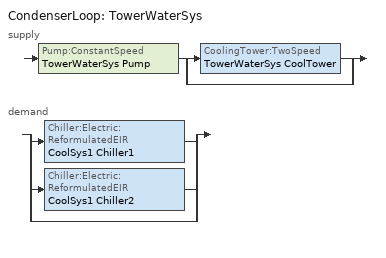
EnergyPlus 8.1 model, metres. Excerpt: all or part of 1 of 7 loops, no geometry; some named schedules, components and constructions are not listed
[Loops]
CondenserLoop 'TowerWaterSys'
 supply: Pump:ConstantSpeed 'TowerWaterSys Pump' > split
  | CoolingTower:TwoSpeed 'TowerWaterSys CoolTower'
  | bypass
 demand: split
  | Chiller:Electric:ReformulatedEIR 'CoolSys1 Chiller1'
  | Chiller:Electric:ReformulatedEIR 'CoolSys1 Chiller2'
  | bypass
[SurfaceProperty:SolarIncidentInside]
Name | Surface | Construction | Inside Surface Incident Sun Solar Radiation Schedule
SExt_Bot_ZN3_ceiling_SolarIncident_IntShd | SExt_Bot_ZN3_ceiling | DropCeiling_IntShd | SExt_Ceiling_SolRadSched_IntShd
SExt_Bot_ZN3_IntWallE_SolarIncident_IntShd | SExt_Bot_ZN3_IntWallE | int_wall_IntShd | SExt_IntWallE_SolRadSched_IntShd
SExt_Bot_ZN3_IntWallW_SolarIncident_IntShd | SExt_Bot_ZN3_IntWallW | int_wall_IntShd | SExt_IntWallW_SolRadSched_IntShd
SExt_Bot_ZN3_IntWallN_SolarIncident_IntShd | SExt_Bot_ZN3_IntWallN | int_wall_IntShd | SExt_IntWallN_SolRadSched_IntShd
SExt_Bot_ZN3_floor_SolarIncident_IntShd | SExt_Bot_ZN3_floor | int_slab_floor_IntShd | SExt_floor_SolRadSched_IntShd
SExt_Bot_ZN3_wall_SolarIncident_IntShd | SExt_Bot_ZN3_wall | T24NRWallMetalFrame_IntShd | SExt_Wall_SolRadSched_IntShd
NExt_Bot_ZN5_ceiling_SolarIncident_IntShd | NExt_Bot_ZN5_ceiling | DropCeiling_IntShd | NExt_Ceiling_SolRadSched_IntShd
NExt_Bot_ZN5_IntWallW_SolarIncident_IntShd | NExt_Bot_ZN5_IntWallW | int_wall_IntShd | NExt_IntWallW_SolRadSched_IntShd
NExt_Bot_ZN5_IntWallE_SolarIncident_IntShd | NExt_Bot_ZN5_IntWallE | int_wall_IntShd | NExt_IntWallE_SolRadSched_IntShd
NExt_Bot_ZN5_IntWallS_SolarIncident_IntShd | NExt_Bot_ZN5_IntWallS | int_wall_IntShd | NExt_IntWallS_SolRadSched_IntShd
NExt_Bot_ZN5_floor_SolarIncident_IntShd | NExt_Bot_ZN5_floor | int_slab_floor_IntShd | NExt_Floor_SolRadSched_IntShd
NExt_Bot_ZN5_wall_SolarIncident_IntShd | NExt_Bot_ZN5_wall | T24NRWallMetalFrame_IntShd | NExt_Wall_SolRadSched_IntShd
NExt_Bot_ZN6_ceiling_SolarIncident_IntShd | NExt_Bot_ZN6_ceiling | DropCeiling_IntShd | NExt_Ceiling_SolRadSched_IntShd
NExt_Bot_ZN6_IntWallW_SolarIncident_IntShd | NExt_Bot_ZN6_IntWallW | int_wall_IntShd | NExt_IntWallW_SolRadSched_IntShd
NExt_Bot_ZN6_IntWallE_SolarIncident_IntShd | NExt_Bot_ZN6_IntWallE | int_wall_IntShd | NExt_IntWallE_SolRadSched_IntShd
NExt_Bot_ZN6_IntWallS_SolarIncident_IntShd | NExt_Bot_ZN6_IntWallS | int_wall_IntShd | NExt_IntWallS_SolRadSched_IntShd
NExt_Bot_ZN6_floor_SolarIncident_IntShd | NExt_Bot_ZN6_floor | int_slab_floor_IntShd | NExt_Floor_SolRadSched_IntShd
NExt_Bot_ZN6_wall_SolarIncident_IntShd | NExt_Bot_ZN6_wall | T24NRWallMetalFrame_IntShd | NExt_Wall_SolRadSched_IntShd
NExt_Bot_ZN1_ceiling_SolarIncident_IntShd | NExt_Bot_ZN1_ceiling | DropCeiling_IntShd | NExt_Ceiling_SolRadSched_IntShd
NExt_Bot_ZN1_IntWallW_SolarIncident_IntShd | NExt_Bot_ZN1_IntWallW | int_wall_IntShd | NExt_IntWallW_SolRadSched_IntShd
NExt_Bot_ZN1_IntWallE_SolarIncident_IntShd | NExt_Bot_ZN1_IntWallE | int_wall_IntShd | NExt_IntWallE_SolRadSched_IntShd
NExt_Bot_ZN1_IntWallS_SolarIncident_IntShd | NExt_Bot_ZN1_IntWallS | int_wall_IntShd | NExt_IntWallS_SolRadSched_IntShd
NExt_Bot_ZN1_floor_SolarIncident_IntShd | NExt_Bot_ZN1_floor | int_slab_floor_IntShd | NExt_Floor_SolRadSched_IntShd
NExt_Bot_ZN1_wall_SolarIncident_IntShd | NExt_Bot_ZN1_wall | T24NRWallMetalFrame_IntShd | NExt_Wall_SolRadSched_IntShd
NCore_Bot_ZN4_floor_SolarIncident_IntShd | NCore_Bot_ZN4_floor | int_slab_floor_IntShd | NCore_Floor_SolRadSched_IntShd
NCore_Bot_ZN4_ceiling_SolarIncident_IntShd | NCore_Bot_ZN4_ceiling | DropCeiling_IntShd | NCore_Ceiling_SolRadSched_IntShd
NCore_Bot_ZN4_IntWallN_SolarIncident_IntShd | NCore_Bot_ZN4_IntWallN | int_wall_IntShd | NCore_IntWallN_SolRadSched_IntShd
NCore_Bot_ZN4_IntWallE_SolarIncident_IntShd | NCore_Bot_ZN4_IntWallE | int_wall_IntShd | NCore_IntWallE_SolRadSched_IntShd
NCore_Bot_ZN4_IntWallS_SolarIncident_IntShd | NCore_Bot_ZN4_IntWallS | int_wall_IntShd | NCore_IntWallS_SolRadSched_IntShd
NCore_Bot_ZN4_IntWallW_SolarIncident_IntShd | NCore_Bot_ZN4_IntWallW | int_wall_IntShd | NCore_IntWallW_SolRadSched_IntShd
NExt_Bot_ZN4_ceiling_SolarIncident_IntShd | NExt_Bot_ZN4_ceiling | DropCeiling_IntShd | NExt_Ceiling_SolRadSched_IntShd
NExt_Bot_ZN4_IntWallW_SolarIncident_IntShd | NExt_Bot_ZN4_IntWallW | int_wall_IntShd | NExt_IntWallW_SolRadSched_IntShd
NExt_Bot_ZN4_IntWallE_SolarIncident_IntShd | NExt_Bot_ZN4_IntWallE | int_wall_IntShd | NExt_IntWallE_SolRadSched_IntShd
NExt_Bot_ZN4_IntWallS_SolarIncident_IntShd | NExt_Bot_ZN4_IntWallS | int_wall_IntShd | NExt_IntWallS_SolRadSched_IntShd
NExt_Bot_ZN4_floor_SolarIncident_IntShd | NExt_Bot_ZN4_floor | int_slab_floor_IntShd | NExt_Floor_SolRadSched_IntShd
NExt_Bot_ZN4_wall_SolarIncident_IntShd | NExt_Bot_ZN4_wall | T24NRWallMetalFrame_IntShd | NExt_Wall_SolRadSched_IntShd
SExt_Bot_ZN1_ceiling_SolarIncident_IntShd | SExt_Bot_ZN1_ceiling | DropCeiling_IntShd | SExt_Ceiling_SolRadSched_IntShd
SExt_Bot_ZN1_IntWallE_SolarIncident_IntShd | SExt_Bot_ZN1_IntWallE | int_wall_IntShd | SExt_IntWallE_SolRadSched_IntShd
SExt_Bot_ZN1_IntWallW_SolarIncident_IntShd | SExt_Bot_ZN1_IntWallW | int_wall_IntShd | SExt_IntWallW_SolRadSched_IntShd
SExt_Bot_ZN1_IntWallN_SolarIncident_IntShd | SExt_Bot_ZN1_IntWallN | int_wall_IntShd | SExt_IntWallN_SolRadSched_IntShd
SExt_Bot_ZN1_floor_SolarIncident_IntShd | SExt_Bot_ZN1_floor | int_slab_floor_IntShd | SExt_floor_SolRadSched_IntShd
SExt_Bot_ZN1_wall_SolarIncident_IntShd | SExt_Bot_ZN1_wall | T24NRWallMetalFrame_IntShd | SExt_Wall_SolRadSched_IntShd
NCore_Bot_ZN3_floor_SolarIncident_IntShd | NCore_Bot_ZN3_floor | int_slab_floor_IntShd | NCore_Floor_SolRadSched_IntShd
NCore_Bot_ZN3_ceiling_SolarIncident_IntShd | NCore_Bot_ZN3_ceiling | DropCeiling_IntShd | NCore_Ceiling_SolRadSched_IntShd
NCore_Bot_ZN3_IntWallN_SolarIncident_IntShd | NCore_Bot_ZN3_IntWallN | int_wall_IntShd | NCore_IntWallN_SolRadSched_IntShd
NCore_Bot_ZN3_IntWallE_SolarIncident_IntShd | NCore_Bot_ZN3_IntWallE | int_wall_IntShd | NCore_IntWallE_SolRadSched_IntShd
NCore_Bot_ZN3_IntWallS_SolarIncident_IntShd | NCore_Bot_ZN3_IntWallS | int_wall_IntShd | NCore_IntWallS_SolRadSched_IntShd
NCore_Bot_ZN3_IntWallW_SolarIncident_IntShd | NCore_Bot_ZN3_IntWallW | int_wall_IntShd | NCore_IntWallW_SolRadSched_IntShd
NExt_Bot_ZN2_ceiling_SolarIncident_IntShd | NExt_Bot_ZN2_ceiling | DropCeiling_IntShd | NExt_Ceiling_SolRadSched_IntShd
NExt_Bot_ZN2_IntWallW_SolarIncident_IntShd | NExt_Bot_ZN2_IntWallW | int_wall_IntShd | NExt_IntWallW_SolRadSched_IntShd
NExt_Bot_ZN2_IntWallE_SolarIncident_IntShd | NExt_Bot_ZN2_IntWallE | int_wall_IntShd | NExt_IntWallE_SolRadSched_IntShd
NExt_Bot_ZN2_IntWallS_SolarIncident_IntShd | NExt_Bot_ZN2_IntWallS | int_wall_IntShd | NExt_IntWallS_SolRadSched_IntShd
NExt_Bot_ZN2_floor_SolarIncident_IntShd | NExt_Bot_ZN2_floor | int_slab_floor_IntShd | NExt_Floor_SolRadSched_IntShd
NExt_Bot_ZN2_wall_SolarIncident_IntShd | NExt_Bot_ZN2_wall | T24NRWallMetalFrame_IntShd | NExt_Wall_SolRadSched_IntShd
NCore_Bot_ZN6_floor_SolarIncident_IntShd | NCore_Bot_ZN6_floor | int_slab_floor_IntShd | NCore_Floor_SolRadSched_IntShd
NCore_Bot_ZN6_ceiling_SolarIncident_IntShd | NCore_Bot_ZN6_ceiling | DropCeiling_IntShd | NCore_Ceiling_SolRadSched_IntShd
NCore_Bot_ZN6_IntWallN_SolarIncident_IntShd | NCore_Bot_ZN6_IntWallN | int_wall_IntShd | NCore_IntWallN_SolRadSched_IntShd
NCore_Bot_ZN6_IntWallE_SolarIncident_IntShd | NCore_Bot_ZN6_IntWallE | int_wall_IntShd | NCore_IntWallE_SolRadSched_IntShd
NCore_Bot_ZN6_IntWallS_SolarIncident_IntShd | NCore_Bot_ZN6_IntWallS | int_wall_IntShd | NCore_IntWallS_SolRadSched_IntShd
NCore_Bot_ZN6_IntWallW_SolarIncident_IntShd | NCore_Bot_ZN6_IntWallW | int_wall_IntShd | NCore_IntWallW_SolRadSched_IntShd
NCore_Bot_ZN2_floor_SolarIncident_IntShd | NCore_Bot_ZN2_floor | int_slab_floor_IntShd | NCore_Floor_SolRadSched_IntShd
NCore_Bot_ZN2_ceiling_SolarIncident_IntShd | NCore_Bot_ZN2_ceiling | DropCeiling_IntShd | NCore_Ceiling_SolRadSched_IntShd
NCore_Bot_ZN2_IntWallN_SolarIncident_IntShd | NCore_Bot_ZN2_IntWallN | int_wall_IntShd | NCore_IntWallN_SolRadSched_IntShd
NCore_Bot_ZN2_IntWallE_SolarIncident_IntShd | NCore_Bot_ZN2_IntWallE | int_wall_IntShd | NCore_IntWallE_SolRadSched_IntShd
NCore_Bot_ZN2_IntWallS_SolarIncident_IntShd | NCore_Bot_ZN2_IntWallS | int_wall_IntShd | NCore_IntWallS_SolRadSched_IntShd
NCore_Bot_ZN2_IntWallW_SolarIncident_IntShd | NCore_Bot_ZN2_IntWallW | int_wall_IntShd | NCore_IntWallW_SolRadSched_IntShd
NCore_Bot_ZN1_floor_SolarIncident_IntShd | NCore_Bot_ZN1_floor | int_slab_floor_IntShd | NCore_Floor_SolRadSched_IntShd
NCore_Bot_ZN1_ceiling_SolarIncident_IntShd | NCore_Bot_ZN1_ceiling | DropCeiling_IntShd | NCore_Ceiling_SolRadSched_IntShd
NCore_Bot_ZN1_IntWallN_SolarIncident_IntShd | NCore_Bot_ZN1_IntWallN | int_wall_IntShd | NCore_IntWallN_SolRadSched_IntShd
NCore_Bot_ZN1_IntWallE_SolarIncident_IntShd | NCore_Bot_ZN1_IntWallE | int_wall_IntShd | NCore_IntWallE_SolRadSched_IntShd
NCore_Bot_ZN1_IntWallS_SolarIncident_IntShd | NCore_Bot_ZN1_IntWallS | int_wall_IntShd | NCore_IntWallS_SolRadSched_IntShd
NCore_Bot_ZN1_IntWallW_SolarIncident_IntShd | NCore_Bot_ZN1_IntWallW | int_wall_IntShd | NCore_IntWallW_SolRadSched_IntShd
NCore_Bot_ZN5_floor_SolarIncident_IntShd | NCore_Bot_ZN5_floor | int_slab_floor_IntShd | NCore_Floor_SolRadSched_IntShd
NCore_Bot_ZN5_ceiling_SolarIncident_IntShd | NCore_Bot_ZN5_ceiling | DropCeiling_IntShd | NCore_Ceiling_SolRadSched_IntShd
NCore_Bot_ZN5_IntWallN_SolarIncident_IntShd | NCore_Bot_ZN5_IntWallN | int_wall_IntShd | NCore_IntWallN_SolRadSched_IntShd
NCore_Bot_ZN5_IntWallE_SolarIncident_IntShd | NCore_Bot_ZN5_IntWallE | int_wall_IntShd | NCore_IntWallE_SolRadSched_IntShd
NCore_Bot_ZN5_IntWallS_SolarIncident_IntShd | NCore_Bot_ZN5_IntWallS | int_wall_IntShd | NCore_IntWallS_SolRadSched_IntShd
NCore_Bot_ZN5_IntWallW_SolarIncident_IntShd | NCore_Bot_ZN5_IntWallW | int_wall_IntShd | NCore_IntWallW_SolRadSched_IntShd
NExt_Bot_ZN3_ceiling_SolarIncident_IntShd | NExt_Bot_ZN3_ceiling | DropCeiling_IntShd | NExt_Ceiling_SolRadSched_IntShd
NExt_Bot_ZN3_IntWallW_SolarIncident_IntShd | NExt_Bot_ZN3_IntWallW | int_wall_IntShd | NExt_IntWallW_SolRadSched_IntShd
NExt_Bot_ZN3_IntWallE_SolarIncident_IntShd | NExt_Bot_ZN3_IntWallE | int_wall_IntShd | NExt_IntWallE_SolRadSched_IntShd
NExt_Bot_ZN3_IntWallS_SolarIncident_IntShd | NExt_Bot_ZN3_IntWallS | int_wall_IntShd | NExt_IntWallS_SolRadSched_IntShd
NExt_Bot_ZN3_floor_SolarIncident_IntShd | NExt_Bot_ZN3_floor | int_slab_floor_IntShd | NExt_Floor_SolRadSched_IntShd
NExt_Bot_ZN3_wall_SolarIncident_IntShd | NExt_Bot_ZN3_wall | T24NRWallMetalFrame_IntShd | NExt_Wall_SolRadSched_IntShd
SExt_Bot_ZN5_ceiling_SolarIncident_IntShd | SExt_Bot_ZN5_ceiling | DropCeiling_IntShd | SExt_Ceiling_SolRadSched_IntShd
SExt_Bot_ZN5_IntWallE_SolarIncident_IntShd | SExt_Bot_ZN5_IntWallE | int_wall_IntShd | SExt_IntWallE_SolRadSched_IntShd
SExt_Bot_ZN5_IntWallW_SolarIncident_IntShd | SExt_Bot_ZN5_IntWallW | int_wall_IntShd | SExt_IntWallW_SolRadSched_IntShd
SExt_Bot_ZN5_IntWallN_SolarIncident_IntShd | SExt_Bot_ZN5_IntWallN | int_wall_IntShd | SExt_IntWallN_SolRadSched_IntShd
SExt_Bot_ZN5_floor_SolarIncident_IntShd | SExt_Bot_ZN5_floor | int_slab_floor_IntShd | SExt_floor_SolRadSched_IntShd
SExt_Bot_ZN5_wall_SolarIncident_IntShd | SExt_Bot_ZN5_wall | T24NRWallMetalFrame_IntShd | SExt_Wall_SolRadSched_IntShd
ECore_Bot_ZN3_floor_SolarIncident_IntShd | ECore_Bot_ZN3_floor | int_slab_floor_IntShd | ECore_Floor_SolRadSched_IntShd
ECore_Bot_ZN3_ceiling_SolarIncident_IntShd | ECore_Bot_ZN3_ceiling | DropCeiling_IntShd | ECore_Ceiling_SolRadSched_IntShd
ECore_Bot_ZN3_IntWallE_SolarIncident_IntShd | ECore_Bot_ZN3_IntWallE | int_wall_IntShd | ECore_IntWallE_SolRadSched_IntShd
ECore_Bot_ZN3_IntWallS_SolarIncident_IntShd | ECore_Bot_ZN3_IntWallS | int_wall_IntShd | ECore_IntWallS_SolRadSched_IntShd
ECore_Bot_ZN3_IntWallW_SolarIncident_IntShd | ECore_Bot_ZN3_IntWallW | int_wall_IntShd | ECore_IntWallW_SolRadSched_IntShd
ECore_Bot_ZN3_IntWallN_SolarIncident_IntShd | ECore_Bot_ZN3_IntWallN | int_wall_IntShd | ECore_IntWallN_SolRadSched_IntShd
ECore_Bot_ZN2_floor_SolarIncident_IntShd | ECore_Bot_ZN2_floor | int_slab_floor_IntShd | ECore_Floor_SolRadSched_IntShd
ECore_Bot_ZN2_ceiling_SolarIncident_IntShd | ECore_Bot_ZN2_ceiling | DropCeiling_IntShd | ECore_Ceiling_SolRadSched_IntShd
ECore_Bot_ZN2_IntWallE_SolarIncident_IntShd | ECore_Bot_ZN2_IntWallE | int_wall_IntShd | ECore_IntWallE_SolRadSched_IntShd
ECore_Bot_ZN2_IntWallS_SolarIncident_IntShd | ECore_Bot_ZN2_IntWallS | int_wall_IntShd | ECore_IntWallS_SolRadSched_IntShd
ECore_Bot_ZN2_IntWallW_SolarIncident_IntShd | ECore_Bot_ZN2_IntWallW | int_wall_IntShd | ECore_IntWallW_SolRadSched_IntShd
ECore_Bot_ZN2_IntWallN_SolarIncident_IntShd | ECore_Bot_ZN2_IntWallN | int_wall_IntShd | ECore_IntWallN_SolRadSched_IntShd
WCore_Bot_ZN2_floor_SolarIncident_IntShd | WCore_Bot_ZN2_floor | int_slab_floor_IntShd | WCore_Floor_SolRadSched_IntShd
WCore_Bot_ZN2_ceiling_SolarIncident_IntShd | WCore_Bot_ZN2_ceiling | DropCeiling_IntShd | WCore_Ceiling_SolRadSched_IntShd
WCore_Bot_ZN2_IntWallW_SolarIncident_IntShd | WCore_Bot_ZN2_IntWallW | int_wall_IntShd | WCore_IntWallW_SolRadSched_IntShd
WCore_Bot_ZN2_IntWallN_SolarIncident_IntShd | WCore_Bot_ZN2_IntWallN | int_wall_IntShd | WCore_IntWallN_SolRadSched_IntShd
WCore_Bot_ZN2_IntWallE_SolarIncident_IntShd | WCore_Bot_ZN2_IntWallE | int_wall_IntShd | WCore_IntWallE_SolRadSched_IntShd
WCore_Bot_ZN2_IntWallS_SolarIncident_IntShd | WCore_Bot_ZN2_IntWallS | int_wall_IntShd | WCore_IntWallS_SolRadSched_IntShd
WCore_Bot_ZN4_floor_SolarIncident_IntShd | WCore_Bot_ZN4_floor | int_slab_floor_IntShd | WCore_Floor_SolRadSched_IntShd
WCore_Bot_ZN4_ceiling_SolarIncident_IntShd | WCore_Bot_ZN4_ceiling | DropCeiling_IntShd | WCore_Ceiling_SolRadSched_IntShd
WCore_Bot_ZN4_IntWallW_SolarIncident_IntShd | WCore_Bot_ZN4_IntWallW | int_wall_IntShd | WCore_IntWallW_SolRadSched_IntShd
WCore_Bot_ZN4_IntWallN_SolarIncident_IntShd | WCore_Bot_ZN4_IntWallN | int_wall_IntShd | WCore_IntWallN_SolRadSched_IntShd
WCore_Bot_ZN4_IntWallE_SolarIncident_IntShd | WCore_Bot_ZN4_IntWallE | int_wall_IntShd | WCore_IntWallE_SolRadSched_IntShd
WCore_Bot_ZN4_IntWallS_SolarIncident_IntShd | WCore_Bot_ZN4_IntWallS | int_wall_IntShd | WCore_IntWallS_SolRadSched_IntShd
WExt_Bot_ZN3_ceiling_SolarIncident_IntShd | WExt_Bot_ZN3_ceiling | DropCeiling_IntShd | WExt_Ceiling_SolRadSched_IntShd
WExt_Bot_ZN3_IntWallS_SolarIncident_IntShd | WExt_Bot_ZN3_IntWallS | int_wall_IntShd | WExt_IntWallS_SolRadSched_IntShd
WExt_Bot_ZN3_IntWallN_SolarIncident_IntShd | WExt_Bot_ZN3_IntWallN | int_wall_IntShd | WExt_IntWallN_SolRadSched_IntShd
WExt_Bot_ZN3_IntWallE_SolarIncident_IntShd | WExt_Bot_ZN3_IntWallE | int_wall_IntShd | WExt_IntWallE_SolRadSched_IntShd
WExt_Bot_ZN3_floor_SolarIncident_IntShd | WExt_Bot_ZN3_floor | int_slab_floor_IntShd | WExt_Floor_SolRadSched_IntShd
WExt_Bot_ZN3_wall_SolarIncident_IntShd | WExt_Bot_ZN3_wall | T24NRWallMetalFrame_IntShd | WExt_Wall_SolRadSched_IntShd
SExt_Bot_ZN2_ceiling_SolarIncident_IntShd | SExt_Bot_ZN2_ceiling | DropCeiling_IntShd | SExt_Ceiling_SolRadSched_IntShd
SExt_Bot_ZN2_IntWallE_SolarIncident_IntShd | SExt_Bot_ZN2_IntWallE | int_wall_IntShd | SExt_IntWallE_SolRadSched_IntShd
SExt_Bot_ZN2_IntWallW_SolarIncident_IntShd | SExt_Bot_ZN2_IntWallW | int_wall_IntShd | SExt_IntWallW_SolRadSched_IntShd
SExt_Bot_ZN2_IntWallN_SolarIncident_IntShd | SExt_Bot_ZN2_IntWallN | int_wall_IntShd | SExt_IntWallN_SolRadSched_IntShd
SExt_Bot_ZN2_floor_SolarIncident_IntShd | SExt_Bot_ZN2_floor | int_slab_floor_IntShd | SExt_floor_SolRadSched_IntShd
SExt_Bot_ZN2_wall_SolarIncident_IntShd | SExt_Bot_ZN2_wall | T24NRWallMetalFrame_IntShd | SExt_Wall_SolRadSched_IntShd
WExt_Bot_ZN4_ceiling_SolarIncident_IntShd | WExt_Bot_ZN4_ceiling | DropCeiling_IntShd | WExt_Ceiling_SolRadSched_IntShd
WExt_Bot_ZN4_IntWallS_SolarIncident_IntShd | WExt_Bot_ZN4_IntWallS | int_wall_IntShd | WExt_IntWallS_SolRadSched_IntShd
WExt_Bot_ZN4_IntWallN_SolarIncident_IntShd | WExt_Bot_ZN4_IntWallN | int_wall_IntShd | WExt_IntWallN_SolRadSched_IntShd
WExt_Bot_ZN4_IntWallE_SolarIncident_IntShd | WExt_Bot_ZN4_IntWallE | int_wall_IntShd | WExt_IntWallE_SolRadSched_IntShd
WExt_Bot_ZN4_floor_SolarIncident_IntShd | WExt_Bot_ZN4_floor | int_slab_floor_IntShd | WExt_Floor_SolRadSched_IntShd
WExt_Bot_ZN4_wall_SolarIncident_IntShd | WExt_Bot_ZN4_wall | T24NRWallMetalFrame_IntShd | WExt_Wall_SolRadSched_IntShd
WExt_Bot_ZN2_ceiling_SolarIncident_IntShd | WExt_Bot_ZN2_ceiling | DropCeiling_IntShd | WExt_Ceiling_SolRadSched_IntShd
WExt_Bot_ZN2_IntWallS_SolarIncident_IntShd | WExt_Bot_ZN2_IntWallS | int_wall_IntShd | WExt_IntWallS_SolRadSched_IntShd
WExt_Bot_ZN2_IntWallN_SolarIncident_IntShd | WExt_Bot_ZN2_IntWallN | int_wall_IntShd | WExt_IntWallN_SolRadSched_IntShd
WExt_Bot_ZN2_IntWallE_SolarIncident_IntShd | WExt_Bot_ZN2_IntWallE | int_wall_IntShd | WExt_IntWallE_SolRadSched_IntShd
WExt_Bot_ZN2_floor_SolarIncident_IntShd | WExt_Bot_ZN2_floor | int_slab_floor_IntShd | WExt_Floor_SolRadSched_IntShd
WExt_Bot_ZN2_wall_SolarIncident_IntShd | WExt_Bot_ZN2_wall | T24NRWallMetalFrame_IntShd | WExt_Wall_SolRadSched_IntShd
SCore_Bot_ZN1_floor_SolarIncident_IntShd | SCore_Bot_ZN1_floor | int_slab_floor_IntShd | SCore_Floor_SolRadSched_IntShd
SCore_Bot_ZN1_ceiling_SolarIncident_IntShd | SCore_Bot_ZN1_ceiling | DropCeiling_IntShd | SCore_Ceiling_SolRadSched_IntShd
SCore_Bot_ZN1_IntWallS_SolarIncident_IntShd | SCore_Bot_ZN1_IntWallS | int_wall_IntShd | SCore_IntWallS_SolRadSched_IntShd
SCore_Bot_ZN1_IntWallW_SolarIncident_IntShd | SCore_Bot_ZN1_IntWallW | int_wall_IntShd | SCore_IntWallW_SolRadSched_IntShd
SCore_Bot_ZN1_IntWallN_SolarIncident_IntShd | SCore_Bot_ZN1_IntWallN | int_wall_IntShd | SCore_IntWallN_SolRadSched_IntShd
SCore_Bot_ZN1_IntWallE_SolarIncident_IntShd | SCore_Bot_ZN1_IntWallE | int_wall_IntShd | SCore_IntWallE_SolRadSched_IntShd
SCore_Top_ZN5_floor_SolarIncident_IntShd | SCore_Top_ZN5_floor | int_slab_floor_IntShd | SCore_Floor_SolRadSched_IntShd
SCore_Top_ZN5_ceiling_SolarIncident_IntShd | SCore_Top_ZN5_ceiling | DropCeiling_IntShd | SCore_Ceiling_SolRadSched_IntShd
SCore_Top_ZN5_IntWallS_SolarIncident_IntShd | SCore_Top_ZN5_IntWallS | int_wall_IntShd | SCore_IntWallS_SolRadSched_IntShd
SCore_Top_ZN5_IntWallW_SolarIncident_IntShd | SCore_Top_ZN5_IntWallW | int_wall_IntShd | SCore_IntWallW_SolRadSched_IntShd
SCore_Top_ZN5_IntWallN_SolarIncident_IntShd | SCore_Top_ZN5_IntWallN | int_wall_IntShd | SCore_IntWallN_SolRadSched_IntShd
SCore_Top_ZN5_IntWallE_SolarIncident_IntShd | SCore_Top_ZN5_IntWallE | int_wall_IntShd | SCore_IntWallE_SolRadSched_IntShd
SExt_Top_ZN4_ceiling_SolarIncident_IntShd | SExt_Top_ZN4_ceiling | DropCeiling_IntShd | SExt_Ceiling_SolRadSched_IntShd
SExt_Top_ZN4_IntWallE_SolarIncident_IntShd | SExt_Top_ZN4_IntWallE | int_wall_IntShd | SExt_IntWallE_SolRadSched_IntShd
SExt_Top_ZN4_IntWallW_SolarIncident_IntShd | SExt_Top_ZN4_IntWallW | int_wall_IntShd | SExt_IntWallW_SolRadSched_IntShd
SExt_Top_ZN4_IntWallN_SolarIncident_IntShd | SExt_Top_ZN4_IntWallN | int_wall_IntShd | SExt_IntWallN_SolRadSched_IntShd
SExt_Top_ZN4_floor_SolarIncident_IntShd | SExt_Top_ZN4_floor | int_slab_floor_IntShd | SExt_floor_SolRadSched_IntShd
SExt_Top_ZN4_wall_SolarIncident_IntShd | SExt_Top_ZN4_wall | T24NRWallMetalFrame_IntShd | SExt_Wall_SolRadSched_IntShd
SCore_Top_ZN2_floor_SolarIncident_IntShd | SCore_Top_ZN2_floor | int_slab_floor_IntShd | SCore_Floor_SolRadSched_IntShd
SCore_Top_ZN2_ceiling_SolarIncident_IntShd | SCore_Top_ZN2_ceiling | DropCeiling_IntShd | SCore_Ceiling_SolRadSched_IntShd
SCore_Top_ZN2_IntWallS_SolarIncident_IntShd | SCore_Top_ZN2_IntWallS | int_wall_IntShd | SCore_IntWallS_SolRadSched_IntShd
SCore_Top_ZN2_IntWallW_SolarIncident_IntShd | SCore_Top_ZN2_IntWallW | int_wall_IntShd | SCore_IntWallW_SolRadSched_IntShd
SCore_Top_ZN2_IntWallN_SolarIncident_IntShd | SCore_Top_ZN2_IntWallN | int_wall_IntShd | SCore_IntWallN_SolRadSched_IntShd
SCore_Top_ZN2_IntWallE_SolarIncident_IntShd | SCore_Top_ZN2_IntWallE | int_wall_IntShd | SCore_IntWallE_SolRadSched_IntShd
SCore_Top_ZN4_floor_SolarIncident_IntShd | SCore_Top_ZN4_floor | int_slab_floor_IntShd | SCore_Floor_SolRadSched_IntShd
SCore_Top_ZN4_ceiling_SolarIncident_IntShd | SCore_Top_ZN4_ceiling | DropCeiling_IntShd | SCore_Ceiling_SolRadSched_IntShd
SCore_Top_ZN4_IntWallS_SolarIncident_IntShd | SCore_Top_ZN4_IntWallS | int_wall_IntShd | SCore_IntWallS_SolRadSched_IntShd
SCore_Top_ZN4_IntWallW_SolarIncident_IntShd | SCore_Top_ZN4_IntWallW | int_wall_IntShd | SCore_IntWallW_SolRadSched_IntShd
SCore_Top_ZN4_IntWallN_SolarIncident_IntShd | SCore_Top_ZN4_IntWallN | int_wall_IntShd | SCore_IntWallN_SolRadSched_IntShd
SCore_Top_ZN4_IntWallE_SolarIncident_IntShd | SCore_Top_ZN4_IntWallE | int_wall_IntShd | SCore_IntWallE_SolRadSched_IntShd
SExt_Top_ZN1_ceiling_SolarIncident_IntShd | SExt_Top_ZN1_ceiling | DropCeiling_IntShd | SExt_Ceiling_SolRadSched_IntShd
SExt_Top_ZN1_IntWallE_SolarIncident_IntShd | SExt_Top_ZN1_IntWallE | int_wall_IntShd | SExt_IntWallE_SolRadSched_IntShd
SExt_Top_ZN1_IntWallW_SolarIncident_IntShd | SExt_Top_ZN1_IntWallW | int_wall_IntShd | SExt_IntWallW_SolRadSched_IntShd
SExt_Top_ZN1_IntWallN_SolarIncident_IntShd | SExt_Top_ZN1_IntWallN | int_wall_IntShd | SExt_IntWallN_SolRadSched_IntShd
SExt_Top_ZN1_floor_SolarIncident_IntShd | SExt_Top_ZN1_floor | int_slab_floor_IntShd | SExt_floor_SolRadSched_IntShd
SExt_Top_ZN1_wall_SolarIncident_IntShd | SExt_Top_ZN1_wall | T24NRWallMetalFrame_IntShd | SExt_Wall_SolRadSched_IntShd
NCore_Top_ZN3_floor_SolarIncident_IntShd | NCore_Top_ZN3_floor | int_slab_floor_IntShd | NCore_Floor_SolRadSched_IntShd
NCore_Top_ZN3_ceiling_SolarIncident_IntShd | NCore_Top_ZN3_ceiling | DropCeiling_IntShd | NCore_Ceiling_SolRadSched_IntShd
NCore_Top_ZN3_IntWallN_SolarIncident_IntShd | NCore_Top_ZN3_IntWallN | int_wall_IntShd | NCore_IntWallN_SolRadSched_IntShd
NCore_Top_ZN3_IntWallE_SolarIncident_IntShd | NCore_Top_ZN3_IntWallE | int_wall_IntShd | NCore_IntWallE_SolRadSched_IntShd
NCore_Top_ZN3_IntWallS_SolarIncident_IntShd | NCore_Top_ZN3_IntWallS | int_wall_IntShd | NCore_IntWallS_SolRadSched_IntShd
NCore_Top_ZN3_IntWallW_SolarIncident_IntShd | NCore_Top_ZN3_IntWallW | int_wall_IntShd | NCore_IntWallW_SolRadSched_IntShd
NExt_Top_ZN2_ceiling_SolarIncident_IntShd | NExt_Top_ZN2_ceiling | DropCeiling_IntShd | NExt_Ceiling_SolRadSched_IntShd
NExt_Top_ZN2_IntWallW_SolarIncident_IntShd | NExt_Top_ZN2_IntWallW | int_wall_IntShd | NExt_IntWallW_SolRadSched_IntShd
NExt_Top_ZN2_IntWallE_SolarIncident_IntShd | NExt_Top_ZN2_IntWallE | int_wall_IntShd | NExt_IntWallE_SolRadSched_IntShd
NExt_Top_ZN2_IntWallS_SolarIncident_IntShd | NExt_Top_ZN2_IntWallS | int_wall_IntShd | NExt_IntWallS_SolRadSched_IntShd
NExt_Top_ZN2_floor_SolarIncident_IntShd | NExt_Top_ZN2_floor | int_slab_floor_IntShd | NExt_Floor_SolRadSched_IntShd
NExt_Top_ZN2_wall_SolarIncident_IntShd | NExt_Top_ZN2_wall | T24NRWallMetalFrame_IntShd | NExt_Wall_SolRadSched_IntShd
SCore_Top_ZN1_floor_SolarIncident_IntShd | SCore_Top_ZN1_floor | int_slab_floor_IntShd | SCore_Floor_SolRadSched_IntShd
SCore_Top_ZN1_ceiling_SolarIncident_IntShd | SCore_Top_ZN1_ceiling | DropCeiling_IntShd | SCore_Ceiling_SolRadSched_IntShd
SCore_Top_ZN1_IntWallS_SolarIncident_IntShd | SCore_Top_ZN1_IntWallS | int_wall_IntShd | SCore_IntWallS_SolRadSched_IntShd
SCore_Top_ZN1_IntWallW_SolarIncident_IntShd | SCore_Top_ZN1_IntWallW | int_wall_IntShd | SCore_IntWallW_SolRadSched_IntShd
SCore_Top_ZN1_IntWallN_SolarIncident_IntShd | SCore_Top_ZN1_IntWallN | int_wall_IntShd | SCore_IntWallN_SolRadSched_IntShd
SCore_Top_ZN1_IntWallE_SolarIncident_IntShd | SCore_Top_ZN1_IntWallE | int_wall_IntShd | SCore_IntWallE_SolRadSched_IntShd
WExt_Top_ZN2_ceiling_SolarIncident_IntShd | WExt_Top_ZN2_ceiling | DropCeiling_IntShd | WExt_Ceiling_SolRadSched_IntShd
WExt_Top_ZN2_IntWallS_SolarIncident_IntShd | WExt_Top_ZN2_IntWallS | int_wall_IntShd | WExt_IntWallS_SolRadSched_IntShd
WExt_Top_ZN2_IntWallN_SolarIncident_IntShd | WExt_Top_ZN2_IntWallN | int_wall_IntShd | WExt_IntWallN_SolRadSched_IntShd
WExt_Top_ZN2_IntWallE_SolarIncident_IntShd | WExt_Top_ZN2_IntWallE | int_wall_IntShd | WExt_IntWallE_SolRadSched_IntShd
WExt_Top_ZN2_floor_SolarIncident_IntShd | WExt_Top_ZN2_floor | int_slab_floor_IntShd | WExt_Floor_SolRadSched_IntShd
WExt_Top_ZN2_wall_SolarIncident_IntShd | WExt_Top_ZN2_wall | T24NRWallMetalFrame_IntShd | WExt_Wall_SolRadSched_IntShd
SExt_Top_ZN6_ceiling_SolarIncident_IntShd | SExt_Top_ZN6_ceiling | DropCeiling_IntShd | SExt_Ceiling_SolRadSched_IntShd
SExt_Top_ZN6_IntWallE_SolarIncident_IntShd | SExt_Top_ZN6_IntWallE | int_wall_IntShd | SExt_IntWallE_SolRadSched_IntShd
SExt_Top_ZN6_IntWallW_SolarIncident_IntShd | SExt_Top_ZN6_IntWallW | int_wall_IntShd | SExt_IntWallW_SolRadSched_IntShd
SExt_Top_ZN6_IntWallN_SolarIncident_IntShd | SExt_Top_ZN6_IntWallN | int_wall_IntShd | SExt_IntWallN_SolRadSched_IntShd
SExt_Top_ZN6_floor_SolarIncident_IntShd | SExt_Top_ZN6_floor | int_slab_floor_IntShd | SExt_floor_SolRadSched_IntShd
SExt_Top_ZN6_wall_SolarIncident_IntShd | SExt_Top_ZN6_wall | T24NRWallMetalFrame_IntShd | SExt_Wall_SolRadSched_IntShd
SExt_Top_ZN5_ceiling_SolarIncident_IntShd | SExt_Top_ZN5_ceiling | DropCeiling_IntShd | SExt_Ceiling_SolRadSched_IntShd
SExt_Top_ZN5_IntWallE_SolarIncident_IntShd | SExt_Top_ZN5_IntWallE | int_wall_IntShd | SExt_IntWallE_SolRadSched_IntShd
SExt_Top_ZN5_IntWallW_SolarIncident_IntShd | SExt_Top_ZN5_IntWallW | int_wall_IntShd | SExt_IntWallW_SolRadSched_IntShd
SExt_Top_ZN5_IntWallN_SolarIncident_IntShd | SExt_Top_ZN5_IntWallN | int_wall_IntShd | SExt_IntWallN_SolRadSched_IntShd
SExt_Top_ZN5_floor_SolarIncident_IntShd | SExt_Top_ZN5_floor | int_slab_floor_IntShd | SExt_floor_SolRadSched_IntShd
SExt_Top_ZN5_wall_SolarIncident_IntShd | SExt_Top_ZN5_wall | T24NRWallMetalFrame_IntShd | SExt_Wall_SolRadSched_IntShd
EExt_Top_ZN1_ceiling_SolarIncident_IntShd | EExt_Top_ZN1_ceiling | DropCeiling_IntShd | EExt_Ceiling_SolRadSched_IntShd
EExt_Top_ZN1_IntWallN_SolarIncident_IntShd | EExt_Top_ZN1_IntWallN | int_wall_IntShd | EExt_IntWallN_SolRadSched_IntShd
EExt_Top_ZN1_IntWallS_SolarIncident_IntShd | EExt_Top_ZN1_IntWallS | int_wall_IntShd | EExt_IntWallS_SolRadSched_IntShd
EExt_Top_ZN1_IntWallW_SolarIncident_IntShd | EExt_Top_ZN1_IntWallW | int_wall_IntShd | EExt_IntWallW_SolRadSched_IntShd
EExt_Top_ZN1_floor_SolarIncident_IntShd | EExt_Top_ZN1_floor | int_slab_floor_IntShd | EExt_Floor_SolRadSched_IntShd
EExt_Top_ZN1_wall_SolarIncident_IntShd | EExt_Top_ZN1_wall | T24NRWallMetalFrame_IntShd | EExt_Wall_SolRadSched_IntShd
NExt_Top_ZN3_ceiling_SolarIncident_IntShd | NExt_Top_ZN3_ceiling | DropCeiling_IntShd | NExt_Ceiling_SolRadSched_IntShd
NExt_Top_ZN3_IntWallW_SolarIncident_IntShd | NExt_Top_ZN3_IntWallW | int_wall_IntShd | NExt_IntWallW_SolRadSched_IntShd
NExt_Top_ZN3_IntWallE_SolarIncident_IntShd | NExt_Top_ZN3_IntWallE | int_wall_IntShd | NExt_IntWallE_SolRadSched_IntShd
NExt_Top_ZN3_IntWallS_SolarIncident_IntShd | NExt_Top_ZN3_IntWallS | int_wall_IntShd | NExt_IntWallS_SolRadSched_IntShd
NExt_Top_ZN3_floor_SolarIncident_IntShd | NExt_Top_ZN3_floor | int_slab_floor_IntShd | NExt_Floor_SolRadSched_IntShd
NExt_Top_ZN3_wall_SolarIncident_IntShd | NExt_Top_ZN3_wall | T24NRWallMetalFrame_IntShd | NExt_Wall_SolRadSched_IntShd
WExt_Top_ZN3_ceiling_SolarIncident_IntShd | WExt_Top_ZN3_ceiling | DropCeiling_IntShd | WExt_Ceiling_SolRadSched_IntShd
WExt_Top_ZN3_IntWallS_SolarIncident_IntShd | WExt_Top_ZN3_IntWallS | int_wall_IntShd | WExt_IntWallS_SolRadSched_IntShd
WExt_Top_ZN3_IntWallN_SolarIncident_IntShd | WExt_Top_ZN3_IntWallN | int_wall_IntShd | WExt_IntWallN_SolRadSched_IntShd
WExt_Top_ZN3_IntWallE_SolarIncident_IntShd | WExt_Top_ZN3_IntWallE | int_wall_IntShd | WExt_IntWallE_SolRadSched_IntShd
WExt_Top_ZN3_floor_SolarIncident_IntShd | WExt_Top_ZN3_floor | int_slab_floor_IntShd | WExt_Floor_SolRadSched_IntShd
WExt_Top_ZN3_wall_SolarIncident_IntShd | WExt_Top_ZN3_wall | T24NRWallMetalFrame_IntShd | WExt_Wall_SolRadSched_IntShd
WCore_Top_ZN4_floor_SolarIncident_IntShd | WCore_Top_ZN4_floor | int_slab_floor_IntShd | WCore_Floor_SolRadSched_IntShd
WCore_Top_ZN4_ceiling_SolarIncident_IntShd | WCore_Top_ZN4_ceiling | DropCeiling_IntShd | WCore_Ceiling_SolRadSched_IntShd
WCore_Top_ZN4_IntWallW_SolarIncident_IntShd | WCore_Top_ZN4_IntWallW | int_wall_IntShd | WCore_IntWallW_SolRadSched_IntShd
WCore_Top_ZN4_IntWallN_SolarIncident_IntShd | WCore_Top_ZN4_IntWallN | int_wall_IntShd | WCore_IntWallN_SolRadSched_IntShd
WCore_Top_ZN4_IntWallE_SolarIncident_IntShd | WCore_Top_ZN4_IntWallE | int_wall_IntShd | WCore_IntWallE_SolRadSched_IntShd
WCore_Top_ZN4_IntWallS_SolarIncident_IntShd | WCore_Top_ZN4_IntWallS | int_wall_IntShd | WCore_IntWallS_SolRadSched_IntShd
WExt_Top_ZN4_ceiling_SolarIncident_IntShd | WExt_Top_ZN4_ceiling | DropCeiling_IntShd | WExt_Ceiling_SolRadSched_IntShd
WExt_Top_ZN4_IntWallS_SolarIncident_IntShd | WExt_Top_ZN4_IntWallS | int_wall_IntShd | WExt_IntWallS_SolRadSched_IntShd
WExt_Top_ZN4_IntWallN_SolarIncident_IntShd | WExt_Top_ZN4_IntWallN | int_wall_IntShd | WExt_IntWallN_SolRadSched_IntShd
WExt_Top_ZN4_IntWallE_SolarIncident_IntShd | WExt_Top_ZN4_IntWallE | int_wall_IntShd | WExt_IntWallE_SolRadSched_IntShd
WExt_Top_ZN4_floor_SolarIncident_IntShd | WExt_Top_ZN4_floor | int_slab_floor_IntShd | WExt_Floor_SolRadSched_IntShd
WExt_Top_ZN4_wall_SolarIncident_IntShd | WExt_Top_ZN4_wall | T24NRWallMetalFrame_IntShd | WExt_Wall_SolRadSched_IntShd
WCore_Top_ZN2_floor_SolarIncident_IntShd | WCore_Top_ZN2_floor | int_slab_floor_IntShd | WCore_Floor_SolRadSched_IntShd
WCore_Top_ZN2_ceiling_SolarIncident_IntShd | WCore_Top_ZN2_ceiling | DropCeiling_IntShd | WCore_Ceiling_SolRadSched_IntShd
WCore_Top_ZN2_IntWallW_SolarIncident_IntShd | WCore_Top_ZN2_IntWallW | int_wall_IntShd | WCore_IntWallW_SolRadSched_IntShd
WCore_Top_ZN2_IntWallN_SolarIncident_IntShd | WCore_Top_ZN2_IntWallN | int_wall_IntShd | WCore_IntWallN_SolRadSched_IntShd
WCore_Top_ZN2_IntWallE_SolarIncident_IntShd | WCore_Top_ZN2_IntWallE | int_wall_IntShd | WCore_IntWallE_SolRadSched_IntShd
WCore_Top_ZN2_IntWallS_SolarIncident_IntShd | WCore_Top_ZN2_IntWallS | int_wall_IntShd | WCore_IntWallS_SolRadSched_IntShd
SExt_Top_ZN2_ceiling_SolarIncident_IntShd | SExt_Top_ZN2_ceiling | DropCeiling_IntShd | SExt_Ceiling_SolRadSched_IntShd
SExt_Top_ZN2_IntWallE_SolarIncident_IntShd | SExt_Top_ZN2_IntWallE | int_wall_IntShd | SExt_IntWallE_SolRadSched_IntShd
SExt_Top_ZN2_IntWallW_SolarIncident_IntShd | SExt_Top_ZN2_IntWallW | int_wall_IntShd | SExt_IntWallW_SolRadSched_IntShd
SExt_Top_ZN2_IntWallN_SolarIncident_IntShd | SExt_Top_ZN2_IntWallN | int_wall_IntShd | SExt_IntWallN_SolRadSched_IntShd
SExt_Top_ZN2_floor_SolarIncident_IntShd | SExt_Top_ZN2_floor | int_slab_floor_IntShd | SExt_floor_SolRadSched_IntShd
SExt_Top_ZN2_wall_SolarIncident_IntShd | SExt_Top_ZN2_wall | T24NRWallMetalFrame_IntShd | SExt_Wall_SolRadSched_IntShd
WCore_Top_ZN1_floor_SolarIncident_IntShd | WCore_Top_ZN1_floor | int_slab_floor_IntShd | WCore_Floor_SolRadSched_IntShd
WCore_Top_ZN1_ceiling_SolarIncident_IntShd | WCore_Top_ZN1_ceiling | DropCeiling_IntShd | WCore_Ceiling_SolRadSched_IntShd
WCore_Top_ZN1_IntWallW_SolarIncident_IntShd | WCore_Top_ZN1_IntWallW | int_wall_IntShd | WCore_IntWallW_SolRadSched_IntShd
WCore_Top_ZN1_IntWallN_SolarIncident_IntShd | WCore_Top_ZN1_IntWallN | int_wall_IntShd | WCore_IntWallN_SolRadSched_IntShd
WCore_Top_ZN1_IntWallE_SolarIncident_IntShd | WCore_Top_ZN1_IntWallE | int_wall_IntShd | WCore_IntWallE_SolRadSched_IntShd
WCore_Top_ZN1_IntWallS_SolarIncident_IntShd | WCore_Top_ZN1_IntWallS | int_wall_IntShd | WCore_IntWallS_SolRadSched_IntShd
NCore_Top_ZN4_floor_SolarIncident_IntShd | NCore_Top_ZN4_floor | int_slab_floor_IntShd | NCore_Floor_SolRadSched_IntShd
NCore_Top_ZN4_ceiling_SolarIncident_IntShd | NCore_Top_ZN4_ceiling | DropCeiling_IntShd | NCore_Ceiling_SolRadSched_IntShd
NCore_Top_ZN4_IntWallN_SolarIncident_IntShd | NCore_Top_ZN4_IntWallN | int_wall_IntShd | NCore_IntWallN_SolRadSched_IntShd
NCore_Top_ZN4_IntWallE_SolarIncident_IntShd | NCore_Top_ZN4_IntWallE | int_wall_IntShd | NCore_IntWallE_SolRadSched_IntShd
NCore_Top_ZN4_IntWallS_SolarIncident_IntShd | NCore_Top_ZN4_IntWallS | int_wall_IntShd | NCore_IntWallS_SolRadSched_IntShd
NCore_Top_ZN4_IntWallW_SolarIncident_IntShd | NCore_Top_ZN4_IntWallW | int_wall_IntShd | NCore_IntWallW_SolRadSched_IntShd
NExt_Top_ZN4_ceiling_SolarIncident_IntShd | NExt_Top_ZN4_ceiling | DropCeiling_IntShd | NExt_Ceiling_SolRadSched_IntShd
NExt_Top_ZN4_IntWallW_SolarIncident_IntShd | NExt_Top_ZN4_IntWallW | int_wall_IntShd | NExt_IntWallW_SolRadSched_IntShd
NExt_Top_ZN4_IntWallE_SolarIncident_IntShd | NExt_Top_ZN4_IntWallE | int_wall_IntShd | NExt_IntWallE_SolRadSched_IntShd
NExt_Top_ZN4_IntWallS_SolarIncident_IntShd | NExt_Top_ZN4_IntWallS | int_wall_IntShd | NExt_IntWallS_SolRadSched_IntShd
NExt_Top_ZN4_floor_SolarIncident_IntShd | NExt_Top_ZN4_floor | int_slab_floor_IntShd | NExt_Floor_SolRadSched_IntShd
NExt_Top_ZN4_wall_SolarIncident_IntShd | NExt_Top_ZN4_wall | T24NRWallMetalFrame_IntShd | NExt_Wall_SolRadSched_IntShd
ECore_Top_ZN3_floor_SolarIncident_IntShd | ECore_Top_ZN3_floor | int_slab_floor_IntShd | ECore_Floor_SolRadSched_IntShd
ECore_Top_ZN3_ceiling_SolarIncident_IntShd | ECore_Top_ZN3_ceiling | DropCeiling_IntShd | ECore_Ceiling_SolRadSched_IntShd
ECore_Top_ZN3_IntWallE_SolarIncident_IntShd | ECore_Top_ZN3_IntWallE | int_wall_IntShd | ECore_IntWallE_SolRadSched_IntShd
ECore_Top_ZN3_IntWallS_SolarIncident_IntShd | ECore_Top_ZN3_IntWallS | int_wall_IntShd | ECore_IntWallS_SolRadSched_IntShd
ECore_Top_ZN3_IntWallW_SolarIncident_IntShd | ECore_Top_ZN3_IntWallW | int_wall_IntShd | ECore_IntWallW_SolRadSched_IntShd
ECore_Top_ZN3_IntWallN_SolarIncident_IntShd | ECore_Top_ZN3_IntWallN | int_wall_IntShd | ECore_IntWallN_SolRadSched_IntShd
WCore_Top_ZN3_floor_SolarIncident_IntShd | WCore_Top_ZN3_floor | int_slab_floor_IntShd | WCore_Floor_SolRadSched_IntShd
WCore_Top_ZN3_ceiling_SolarIncident_IntShd | WCore_Top_ZN3_ceiling | DropCeiling_IntShd | WCore_Ceiling_SolRadSched_IntShd
WCore_Top_ZN3_IntWallW_SolarIncident_IntShd | WCore_Top_ZN3_IntWallW | int_wall_IntShd | WCore_IntWallW_SolRadSched_IntShd
WCore_Top_ZN3_IntWallN_SolarIncident_IntShd | WCore_Top_ZN3_IntWallN | int_wall_IntShd | WCore_IntWallN_SolRadSched_IntShd
WCore_Top_ZN3_IntWallE_SolarIncident_IntShd | WCore_Top_ZN3_IntWallE | int_wall_IntShd | WCore_IntWallE_SolRadSched_IntShd
WCore_Top_ZN3_IntWallS_SolarIncident_IntShd | WCore_Top_ZN3_IntWallS | int_wall_IntShd | WCore_IntWallS_SolRadSched_IntShd
ECore_Top_ZN2_floor_SolarIncident_IntShd | ECore_Top_ZN2_floor | int_slab_floor_IntShd | ECore_Floor_SolRadSched_IntShd
ECore_Top_ZN2_ceiling_SolarIncident_IntShd | ECore_Top_ZN2_ceiling | DropCeiling_IntShd | ECore_Ceiling_SolRadSched_IntShd
ECore_Top_ZN2_IntWallE_SolarIncident_IntShd | ECore_Top_ZN2_IntWallE | int_wall_IntShd | ECore_IntWallE_SolRadSched_IntShd
ECore_Top_ZN2_IntWallS_SolarIncident_IntShd | ECore_Top_ZN2_IntWallS | int_wall_IntShd | ECore_IntWallS_SolRadSched_IntShd
ECore_Top_ZN2_IntWallW_SolarIncident_IntShd | ECore_Top_ZN2_IntWallW | int_wall_IntShd | ECore_IntWallW_SolRadSched_IntShd
ECore_Top_ZN2_IntWallN_SolarIncident_IntShd | ECore_Top_ZN2_IntWallN | int_wall_IntShd | ECore_IntWallN_SolRadSched_IntShd
ECore_Top_ZN4_floor_SolarIncident_IntShd | ECore_Top_ZN4_floor | int_slab_floor_IntShd | ECore_Floor_SolRadSched_IntShd
ECore_Top_ZN4_ceiling_SolarIncident_IntShd | ECore_Top_ZN4_ceiling | DropCeiling_IntShd | ECore_Ceiling_SolRadSched_IntShd
ECore_Top_ZN4_IntWallE_SolarIncident_IntShd | ECore_Top_ZN4_IntWallE | int_wall_IntShd | ECore_IntWallE_SolRadSched_IntShd
ECore_Top_ZN4_IntWallS_SolarIncident_IntShd | ECore_Top_ZN4_IntWallS | int_wall_IntShd | ECore_IntWallS_SolRadSched_IntShd
ECore_Top_ZN4_IntWallW_SolarIncident_IntShd | ECore_Top_ZN4_IntWallW | int_wall_IntShd | ECore_IntWallW_SolRadSched_IntShd
ECore_Top_ZN4_IntWallN_SolarIncident_IntShd | ECore_Top_ZN4_IntWallN | int_wall_IntShd | ECore_IntWallN_SolRadSched_IntShd
EExt_Top_ZN2_ceiling_SolarIncident_IntShd | EExt_Top_ZN2_ceiling | DropCeiling_IntShd | EExt_Ceiling_SolRadSched_IntShd
EExt_Top_ZN2_IntWallN_SolarIncident_IntShd | EExt_Top_ZN2_IntWallN | int_wall_IntShd | EExt_IntWallN_SolRadSched_IntShd
EExt_Top_ZN2_IntWallS_SolarIncident_IntShd | EExt_Top_ZN2_IntWallS | int_wall_IntShd | EExt_IntWallS_SolRadSched_IntShd
EExt_Top_ZN2_IntWallW_SolarIncident_IntShd | EExt_Top_ZN2_IntWallW | int_wall_IntShd | EExt_IntWallW_SolRadSched_IntShd
EExt_Top_ZN2_floor_SolarIncident_IntShd | EExt_Top_ZN2_floor | int_slab_floor_IntShd | EExt_Floor_SolRadSched_IntShd
EExt_Top_ZN2_wall_SolarIncident_IntShd | EExt_Top_ZN2_wall | T24NRWallMetalFrame_IntShd | EExt_Wall_SolRadSched_IntShd
ECore_Top_ZN1_floor_SolarIncident_IntShd | ECore_Top_ZN1_floor | int_slab_floor_IntShd | ECore_Floor_SolRadSched_IntShd
ECore_Top_ZN1_ceiling_SolarIncident_IntShd | ECore_Top_ZN1_ceiling | DropCeiling_IntShd | ECore_Ceiling_SolRadSched_IntShd
ECore_Top_ZN1_IntWallE_SolarIncident_IntShd | ECore_Top_ZN1_IntWallE | int_wall_IntShd | ECore_IntWallE_SolRadSched_IntShd
ECore_Top_ZN1_IntWallS_SolarIncident_IntShd | ECore_Top_ZN1_IntWallS | int_wall_IntShd | ECore_IntWallS_SolRadSched_IntShd
ECore_Top_ZN1_IntWallW_SolarIncident_IntShd | ECore_Top_ZN1_IntWallW | int_wall_IntShd | ECore_IntWallW_SolRadSched_IntShd
ECore_Top_ZN1_IntWallN_SolarIncident_IntShd | ECore_Top_ZN1_IntWallN | int_wall_IntShd | ECore_IntWallN_SolRadSched_IntShd
NCore_Top_ZN1_floor_SolarIncident_IntShd | NCore_Top_ZN1_floor | int_slab_floor_IntShd | NCore_Floor_SolRadSched_IntShd
NCore_Top_ZN1_ceiling_SolarIncident_IntShd | NCore_Top_ZN1_ceiling | DropCeiling_IntShd | NCore_Ceiling_SolRadSched_IntShd
NCore_Top_ZN1_IntWallN_SolarIncident_IntShd | NCore_Top_ZN1_IntWallN | int_wall_IntShd | NCore_IntWallN_SolRadSched_IntShd
NCore_Top_ZN1_IntWallE_SolarIncident_IntShd | NCore_Top_ZN1_IntWallE | int_wall_IntShd | NCore_IntWallE_SolRadSched_IntShd
NCore_Top_ZN1_IntWallS_SolarIncident_IntShd | NCore_Top_ZN1_IntWallS | int_wall_IntShd | NCore_IntWallS_SolRadSched_IntShd
NCore_Top_ZN1_IntWallW_SolarIncident_IntShd | NCore_Top_ZN1_IntWallW | int_wall_IntShd | NCore_IntWallW_SolRadSched_IntShd
NCore_Top_ZN5_floor_SolarIncident_IntShd | NCore_Top_ZN5_floor | int_slab_floor_IntShd | NCore_Floor_SolRadSched_IntShd
NCore_Top_ZN5_ceiling_SolarIncident_IntShd | NCore_Top_ZN5_ceiling | DropCeiling_IntShd | NCore_Ceiling_SolRadSched_IntShd
NCore_Top_ZN5_IntWallN_SolarIncident_IntShd | NCore_Top_ZN5_IntWallN | int_wall_IntShd | NCore_IntWallN_SolRadSched_IntShd
NCore_Top_ZN5_IntWallE_SolarIncident_IntShd | NCore_Top_ZN5_IntWallE | int_wall_IntShd | NCore_IntWallE_SolRadSched_IntShd
NCore_Top_ZN5_IntWallS_SolarIncident_IntShd | NCore_Top_ZN5_IntWallS | int_wall_IntShd | NCore_IntWallS_SolRadSched_IntShd
NCore_Top_ZN5_IntWallW_SolarIncident_IntShd | NCore_Top_ZN5_IntWallW | int_wall_IntShd | NCore_IntWallW_SolRadSched_IntShd
NCore_Top_ZN2_floor_SolarIncident_IntShd | NCore_Top_ZN2_floor | int_slab_floor_IntShd | NCore_Floor_SolRadSched_IntShd
NCore_Top_ZN2_ceiling_SolarIncident_IntShd | NCore_Top_ZN2_ceiling | DropCeiling_IntShd | NCore_Ceiling_SolRadSched_IntShd
NCore_Top_ZN2_IntWallN_SolarIncident_IntShd | NCore_Top_ZN2_IntWallN | int_wall_IntShd | NCore_IntWallN_SolRadSched_IntShd
NCore_Top_ZN2_IntWallE_SolarIncident_IntShd | NCore_Top_ZN2_IntWallE | int_wall_IntShd | NCore_IntWallE_SolRadSched_IntShd
NCore_Top_ZN2_IntWallS_SolarIncident_IntShd | NCore_Top_ZN2_IntWallS | int_wall_IntShd | NCore_IntWallS_SolRadSched_IntShd
NCore_Top_ZN2_IntWallW_SolarIncident_IntShd | NCore_Top_ZN2_IntWallW | int_wall_IntShd | NCore_IntWallW_SolRadSched_IntShd
NCore_Top_ZN6_floor_SolarIncident_IntShd | NCore_Top_ZN6_floor | int_slab_floor_IntShd | NCore_Floor_SolRadSched_IntShd
NCore_Top_ZN6_ceiling_SolarIncident_IntShd | NCore_Top_ZN6_ceiling | DropCeiling_IntShd | NCore_Ceiling_SolRadSched_IntShd
